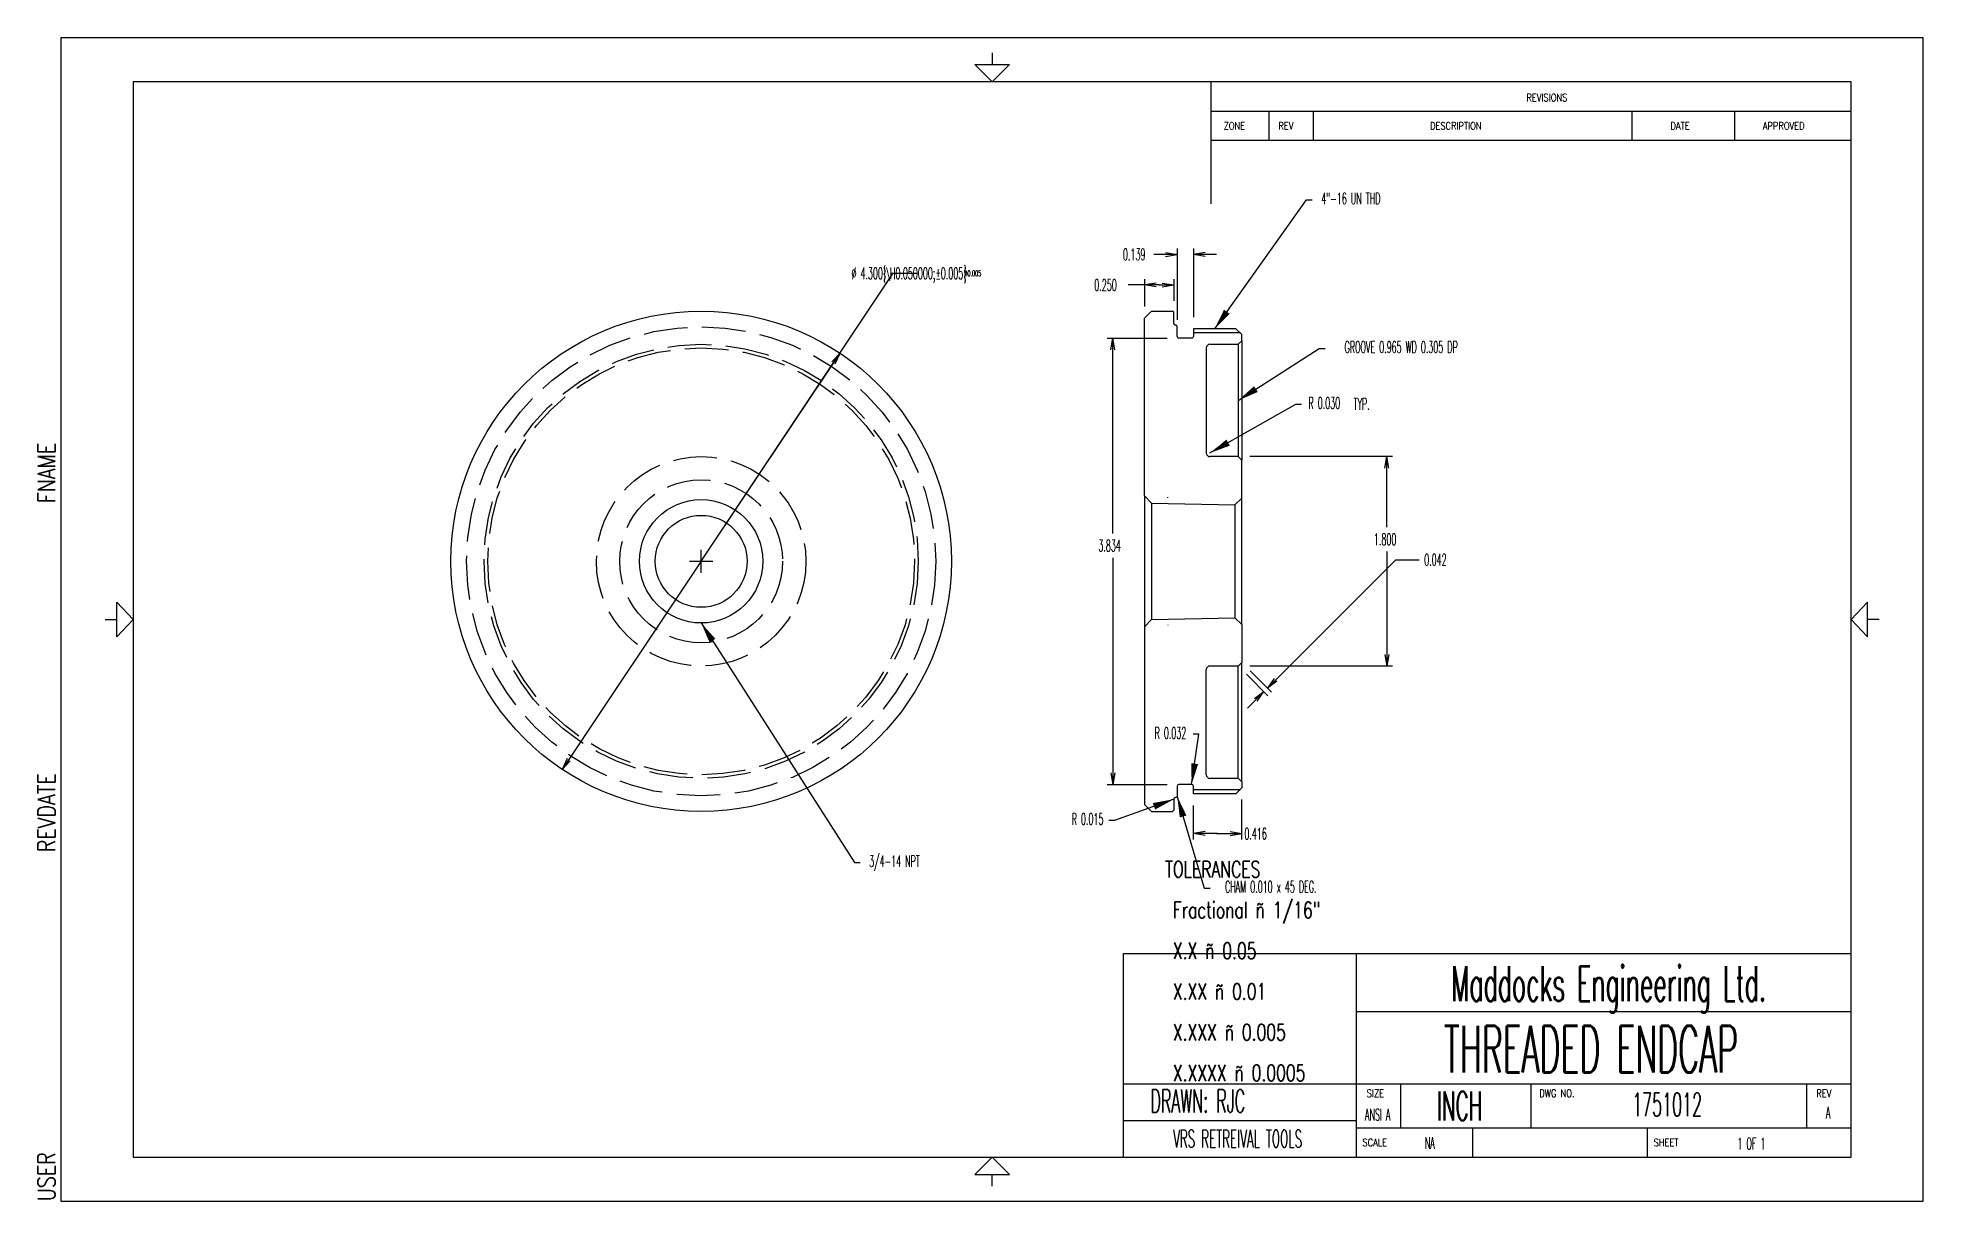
# Model space of a CAD drawing. Header units: inches. Extents: x -0.2 to 16, y 10 to 20.
import ezdxf
from ezdxf.enums import TextEntityAlignment as Align

# ---------------------------------------------------------------- set-up
doc = ezdxf.new("R2010")
doc.units = ezdxf.units.IN
doc.header["$MEASUREMENT"] = 0
doc.header["$PDMODE"] = 2
doc.header["$PDSIZE"] = 0.1
doc.linetypes.add('Continuous2', pattern=[0])
doc.linetypes.add('DASHED', pattern=[0.5, 0.375, -0.125])
doc.layers.add('Title Block', color=1, linetype='Continuous')
doc.styles.add('MCStick_A0.500000_S0.000000', font='Simplex', dxfattribs={"width": 0.5})
doc.styles.add('MCStick_A0.700000_S0.000000', font='Simplex', dxfattribs={"width": 0.7})
doc.styles.add('MCStick_A0.800000_S0.000000', font='Simplex', dxfattribs={"width": 0.8})
doc.dimstyles.get("Standard").update_dxf_attribs({"dimtxt": 0.18, "dimasz": 0.18, "dimexe": 0.18, "dimexo": 0.0625, "dimgap": 0.09, "dimtad": 0, "dimtih": 1, "dimtoh": 1, "dimdec": 4, "dimzin": 0, "dimdsep": 46, "dimtxsty": 'Standard', "dimcen": 0.09, "dimadec": 0, "dimazin": 0, "dimtfac": 1, "dimtdec": 4, "dimtofl": 0, "dimtmove": 0, "dimatfit": 3, "dimfxl": 1, "dimtolj": 1, "dimtzin": 0, "dimarcsym": 0})

msp = doc.modelspace()

# ---------------------------------------------------------------- linework, layer by layer
at = {"color": 3, "linetype": 'Continuous2', "lineweight": -3, "true_color": 0x00ff00}
for p, q in [((9.49, 18.153), (9.59, 18.137)), ((9.49, 18.153), (9.59, 18.137)), ((9.49, 18.153), (9.59, 18.137)), ((9.49, 18.153), (9.59, 18.137)), ((9.49, 18.153), (9.59, 18.137)), ((9.49, 18.153), (9.59, 18.137)), ((9.49, 18.153), (9.59, 18.137)), ((9.49, 18.153), (9.59, 18.137)), ((9.59, 18.187), (9.59, 17.576)), ((9.59, 18.187), (9.59, 17.576)), ((9.729, 18.187), (9.729, 17.598)), ((9.729, 18.187), (9.729, 17.598)), ((9.829, 18.153), (9.729, 18.137)), ((9.829, 18.153), (9.729, 18.137)), ((9.829, 18.153), (9.729, 18.137)), ((9.829, 18.153), (9.729, 18.137)), ((9.829, 18.153), (9.729, 18.137)), ((9.829, 18.153), (9.729, 18.137)), ((9.829, 18.153), (9.729, 18.137)), ((9.829, 18.153), (9.729, 18.137)), ((9.59, 18.137), (9.39, 18.137)), ((9.59, 18.137), (9.39, 18.137)), ((9.49, 18.12), (9.59, 18.137)), ((9.49, 18.12), (9.59, 18.137)), ((9.49, 18.12), (9.59, 18.137)), ((9.49, 18.12), (9.59, 18.137)), ((9.49, 18.12), (9.59, 18.137)), ((9.49, 18.12), (9.59, 18.137)), ((9.49, 18.12), (9.59, 18.137)), ((9.49, 18.12), (9.59, 18.137)), ((9.59, 18.137), (9.59, 18.137)), ((9.59, 18.137), (9.59, 18.137)), ((9.829, 18.12), (9.729, 18.137)), ((9.829, 18.12), (9.729, 18.137)), ((9.929, 18.137), (9.729, 18.137)), ((9.829, 18.12), (9.729, 18.137)), ((9.829, 18.12), (9.729, 18.137)), ((9.829, 18.12), (9.729, 18.137)), ((9.829, 18.12), (9.729, 18.137)), ((9.929, 18.137), (9.729, 18.137)), ((9.829, 18.12), (9.729, 18.137)), ((9.829, 18.12), (9.729, 18.137)), ((5.5, 15.5), (7.151, 17.975)), ((5.5, 15.5), (7.151, 17.975)), ((7.151, 17.975), (7.351, 17.975)), ((7.151, 17.975), (7.351, 17.975)), ((9.368, 17.875), (9.168, 17.875)), ((9.368, 17.875), (9.168, 17.875)), ((9.31, 17.925), (9.31, 17.69)), ((9.31, 17.925), (9.31, 17.69)), ((9.41, 17.891), (9.31, 17.875)), ((9.41, 17.891), (9.31, 17.875)), ((9.41, 17.891), (9.31, 17.875)), ((9.41, 17.891), (9.31, 17.875)), ((9.41, 17.891), (9.31, 17.875)), ((9.41, 17.891), (9.31, 17.875)), ((9.41, 17.891), (9.31, 17.875)), ((9.41, 17.891), (9.31, 17.875)), ((9.41, 17.858), (9.31, 17.875)), ((9.435, 17.875), (9.31, 17.875)), ((9.41, 17.858), (9.31, 17.875)), ((9.41, 17.858), (9.31, 17.875)), ((9.41, 17.858), (9.31, 17.875)), ((9.41, 17.858), (9.31, 17.875)), ((9.435, 17.875), (9.31, 17.875)), ((9.41, 17.858), (9.31, 17.875)), ((9.41, 17.858), (9.31, 17.875)), ((9.41, 17.858), (9.31, 17.875)), ((9.435, 17.875), (9.368, 17.875)), ((9.435, 17.875), (9.368, 17.875)), ((9.435, 17.875), (9.56, 17.875)), ((9.435, 17.875), (9.56, 17.875)), ((9.46, 17.891), (9.56, 17.875)), ((9.46, 17.891), (9.56, 17.875)), ((9.46, 17.891), (9.56, 17.875)), ((9.46, 17.891), (9.56, 17.875)), ((9.46, 17.891), (9.56, 17.875)), ((9.46, 17.891), (9.56, 17.875)), ((9.46, 17.891), (9.56, 17.875)), ((9.46, 17.891), (9.56, 17.875)), ((9.46, 17.858), (9.56, 17.875)), ((9.46, 17.858), (9.56, 17.875)), ((9.46, 17.858), (9.56, 17.875)), ((9.46, 17.858), (9.56, 17.875)), ((9.46, 17.858), (9.56, 17.875)), ((9.46, 17.858), (9.56, 17.875)), ((9.46, 17.858), (9.56, 17.875)), ((9.46, 17.858), (9.56, 17.875)), ((9.56, 17.925), (9.56, 17.74)), ((9.56, 17.925), (9.56, 17.74)), ((9.31, 17.59), (9.37, 17.65)), ((9.31, 16.062), (9.31, 17.59)), ((9.37, 17.65), (9.55, 17.65)), ((9.56, 17.64), (9.55, 17.65)), ((9.56, 17.545), (9.56, 17.64)), ((9.58, 17.53), (9.575, 17.53)), ((9.58, 17.53), (9.59, 17.52)), ((9.59, 17.432), (9.59, 17.52)), ((10.095, 17.498), (9.729, 17.498)), ((9.729, 17.498), (9.729, 17.432)), ((10.145, 17.448), (10.095, 17.498)), ((8.987, 17.417), (9.505, 17.417)), ((8.987, 17.417), (9.505, 17.417)), ((9.02, 17.317), (9.037, 17.417)), ((9.02, 17.317), (9.037, 17.417)), ((9.02, 17.317), (9.037, 17.417)), ((9.02, 17.317), (9.037, 17.417)), ((9.02, 17.317), (9.037, 17.417)), ((9.02, 17.317), (9.037, 17.417)), ((9.02, 17.317), (9.037, 17.417)), ((9.02, 17.317), (9.037, 17.417)), ((9.053, 17.317), (9.037, 17.417)), ((9.053, 17.317), (9.037, 17.417)), ((9.037, 15.74), (9.037, 17.417)), ((9.053, 17.317), (9.037, 17.417)), ((9.053, 17.317), (9.037, 17.417)), ((9.053, 17.317), (9.037, 17.417)), ((9.053, 17.317), (9.037, 17.417)), ((9.037, 15.74), (9.037, 17.417)), ((9.053, 17.317), (9.037, 17.417)), ((9.053, 17.317), (9.037, 17.417)), ((9.714, 17.417), (9.605, 17.417)), ((10.13, 17.463), (9.729, 17.463)), ((9.871, 17.365), (10.115, 17.365)), ((10.115, 17.365), (10.145, 17.395)), ((10.115, 17.365), (10.115, 16.4)), ((10.145, 17.395), (10.145, 17.448)), ((10.145, 17.395), (10.145, 16.37)), ((5.5, 15.5), (6.693, 17.288)), ((5.5, 15.5), (6.693, 17.288)), ((6.624, 17.215), (6.693, 17.288)), ((6.624, 17.215), (6.693, 17.288)), ((6.624, 17.215), (6.693, 17.288)), ((6.624, 17.215), (6.693, 17.288)), ((6.652, 17.196), (6.693, 17.288)), ((6.652, 17.196), (6.693, 17.288)), ((6.652, 17.196), (6.693, 17.288)), ((6.652, 17.196), (6.693, 17.288)), ((9.84, 17.334), (9.84, 16.431)), ((10.115, 16.4), (9.871, 16.4)), ((10.115, 16.4), (10.145, 16.37)), ((10.145, 16.044), (10.145, 16.37)), ((11.441, 16.4), (10.215, 16.4)), ((11.441, 16.4), (10.215, 16.4)), ((11.375, 16.3), (11.391, 16.4)), ((11.375, 16.3), (11.391, 16.4)), ((11.375, 16.3), (11.391, 16.4)), ((11.375, 16.3), (11.391, 16.4)), ((11.375, 16.3), (11.391, 16.4)), ((11.375, 16.3), (11.391, 16.4)), ((11.375, 16.3), (11.391, 16.4)), ((11.375, 16.3), (11.391, 16.4)), ((11.408, 16.3), (11.391, 16.4)), ((11.408, 16.3), (11.391, 16.4)), ((11.391, 15.794), (11.391, 16.4)), ((11.408, 16.3), (11.391, 16.4)), ((11.408, 16.3), (11.391, 16.4)), ((11.408, 16.3), (11.391, 16.4)), ((11.408, 16.3), (11.391, 16.4)), ((11.391, 15.794), (11.391, 16.4)), ((11.408, 16.3), (11.391, 16.4)), ((11.408, 16.3), (11.391, 16.4)), ((9.31, 16.062), (9.31, 14.938)), ((9.31, 16.062), (9.37, 16.001)), ((9.51, 16.045), (9.51, 16.05)), ((10.085, 15.985), (10.145, 16.044)), ((10.145, 14.956), (10.145, 16.044)), ((9.37, 16.001), (10.085, 15.985)), ((9.37, 16.001), (9.37, 14.999)), ((10.085, 15.985), (10.085, 15.015)), ((11.391, 15.585), (11.391, 14.6)), ((11.391, 15.585), (11.391, 14.6)), ((5.5, 15.5), (4.307, 13.712)), ((5.5, 15.5), (4.307, 13.712)), ((9.037, 15.531), (9.037, 13.583)), ((9.037, 15.531), (9.037, 13.583)), ((11.468, 15.513), (10.365, 14.41)), ((11.468, 15.513), (10.365, 14.41)), ((11.468, 15.513), (11.668, 15.513)), ((11.468, 15.513), (11.668, 15.513)), ((9.31, 14.938), (9.37, 14.999)), ((9.31, 14.938), (9.31, 13.41)), ((9.37, 14.999), (10.085, 15.015)), ((9.51, 14.955), (9.51, 14.95)), ((10.085, 15.015), (10.145, 14.956)), ((10.145, 14.956), (10.145, 14.63)), ((10.115, 14.6), (9.871, 14.6)), ((10.115, 14.6), (10.145, 14.63)), ((10.115, 13.635), (10.115, 14.6)), ((10.145, 13.605), (10.145, 14.63)), ((11.441, 14.6), (10.215, 14.6)), ((11.441, 14.6), (10.215, 14.6)), ((11.375, 14.7), (11.391, 14.6)), ((11.375, 14.7), (11.391, 14.6)), ((11.375, 14.7), (11.391, 14.6)), ((11.375, 14.7), (11.391, 14.6)), ((11.375, 14.7), (11.391, 14.6)), ((11.375, 14.7), (11.391, 14.6)), ((11.375, 14.7), (11.391, 14.6)), ((11.375, 14.7), (11.391, 14.6)), ((11.408, 14.7), (11.391, 14.6)), ((11.408, 14.7), (11.391, 14.6)), ((11.408, 14.7), (11.391, 14.6)), ((11.408, 14.7), (11.391, 14.6)), ((11.408, 14.7), (11.391, 14.6)), ((11.408, 14.7), (11.391, 14.6)), ((11.408, 14.7), (11.391, 14.6)), ((11.408, 14.7), (11.391, 14.6)), ((9.84, 13.666), (9.84, 14.569)), ((10.37, 14.345), (10.186, 14.529)), ((10.37, 14.345), (10.186, 14.529)), ((10.4, 14.375), (10.216, 14.559)), ((10.4, 14.375), (10.216, 14.559)), ((10.424, 14.492), (10.365, 14.41)), ((10.424, 14.492), (10.365, 14.41)), ((10.424, 14.492), (10.365, 14.41)), ((10.424, 14.492), (10.365, 14.41)), ((10.424, 14.492), (10.365, 14.41)), ((10.424, 14.492), (10.365, 14.41)), ((10.424, 14.492), (10.365, 14.41)), ((10.424, 14.492), (10.365, 14.41)), ((10.447, 14.469), (10.365, 14.41)), ((10.447, 14.469), (10.365, 14.41)), ((10.447, 14.469), (10.365, 14.41)), ((10.447, 14.469), (10.365, 14.41)), ((10.447, 14.469), (10.365, 14.41)), ((10.447, 14.469), (10.365, 14.41)), ((10.447, 14.469), (10.365, 14.41)), ((10.447, 14.469), (10.365, 14.41)), ((10.194, 14.239), (10.335, 14.38)), ((10.194, 14.239), (10.335, 14.38)), ((10.253, 14.321), (10.335, 14.38)), ((10.253, 14.321), (10.335, 14.38)), ((10.253, 14.321), (10.335, 14.38)), ((10.253, 14.321), (10.335, 14.38)), ((10.253, 14.321), (10.335, 14.38)), ((10.253, 14.321), (10.335, 14.38)), ((10.253, 14.321), (10.335, 14.38)), ((10.253, 14.321), (10.335, 14.38)), ((10.276, 14.298), (10.335, 14.38)), ((10.276, 14.298), (10.335, 14.38)), ((10.276, 14.298), (10.335, 14.38)), ((10.276, 14.298), (10.335, 14.38)), ((10.276, 14.298), (10.335, 14.38)), ((10.276, 14.298), (10.335, 14.38)), ((10.276, 14.298), (10.335, 14.38)), ((10.276, 14.298), (10.335, 14.38)), ((4.348, 13.804), (4.307, 13.712)), ((4.348, 13.804), (4.307, 13.712)), ((4.348, 13.804), (4.307, 13.712)), ((4.348, 13.804), (4.307, 13.712)), ((4.376, 13.785), (4.307, 13.712)), ((4.376, 13.785), (4.307, 13.712)), ((4.376, 13.785), (4.307, 13.712)), ((4.376, 13.785), (4.307, 13.712)), ((9.02, 13.683), (9.037, 13.583)), ((9.02, 13.683), (9.037, 13.583)), ((9.02, 13.683), (9.037, 13.583)), ((9.02, 13.683), (9.037, 13.583)), ((9.02, 13.683), (9.037, 13.583)), ((9.02, 13.683), (9.037, 13.583)), ((9.02, 13.683), (9.037, 13.583)), ((9.02, 13.683), (9.037, 13.583)), ((9.053, 13.683), (9.037, 13.583)), ((9.053, 13.683), (9.037, 13.583)), ((9.053, 13.683), (9.037, 13.583)), ((9.053, 13.683), (9.037, 13.583)), ((9.053, 13.683), (9.037, 13.583)), ((9.053, 13.683), (9.037, 13.583)), ((9.053, 13.683), (9.037, 13.583)), ((9.053, 13.683), (9.037, 13.583)), ((9.871, 13.635), (10.115, 13.635)), ((10.115, 13.635), (10.145, 13.605)), ((8.987, 13.583), (9.505, 13.583)), ((8.987, 13.583), (9.505, 13.583)), ((9.56, 13.455), (9.56, 13.36)), ((9.58, 13.47), (9.575, 13.47)), ((9.58, 13.47), (9.59, 13.48)), ((9.59, 13.568), (9.59, 13.48)), ((9.714, 13.583), (9.605, 13.583)), ((9.729, 13.502), (9.729, 13.568)), ((10.13, 13.537), (9.729, 13.537)), ((10.095, 13.502), (9.729, 13.502)), ((10.145, 13.552), (10.095, 13.502)), ((10.145, 13.605), (10.145, 13.552)), ((10.145, 13.11), (10.145, 13.452)), ((10.145, 13.11), (10.145, 13.452)), ((9.31, 13.41), (9.37, 13.35)), ((9.37, 13.35), (9.55, 13.35)), ((9.55, 13.35), (9.56, 13.36)), ((9.729, 13.11), (9.729, 13.402)), ((9.729, 13.11), (9.729, 13.402)), ((9.829, 13.177), (9.729, 13.16)), ((9.829, 13.177), (9.729, 13.16)), ((9.829, 13.177), (9.729, 13.16)), ((9.829, 13.177), (9.729, 13.16)), ((9.829, 13.177), (9.729, 13.16)), ((9.829, 13.177), (9.729, 13.16)), ((9.829, 13.177), (9.729, 13.16)), ((9.829, 13.177), (9.729, 13.16)), ((9.829, 13.144), (9.729, 13.16)), ((9.937, 13.16), (9.729, 13.16)), ((9.829, 13.144), (9.729, 13.16)), ((9.829, 13.144), (9.729, 13.16)), ((9.829, 13.144), (9.729, 13.16)), ((9.829, 13.144), (9.729, 13.16)), ((9.937, 13.16), (9.729, 13.16)), ((9.829, 13.144), (9.729, 13.16)), ((9.829, 13.144), (9.729, 13.16)), ((9.829, 13.144), (9.729, 13.16)), ((9.937, 13.16), (9.923, 13.16)), ((9.923, 13.16), (10.123, 13.16)), ((9.937, 13.16), (9.923, 13.16)), ((9.923, 13.16), (10.123, 13.16)), ((9.937, 13.16), (10.145, 13.16)), ((9.937, 13.16), (10.145, 13.16)), ((10.045, 13.177), (10.145, 13.16)), ((10.045, 13.177), (10.145, 13.16)), ((10.045, 13.177), (10.145, 13.16)), ((10.045, 13.177), (10.145, 13.16)), ((10.045, 13.177), (10.145, 13.16)), ((10.045, 13.177), (10.145, 13.16)), ((10.045, 13.177), (10.145, 13.16)), ((10.045, 13.177), (10.145, 13.16)), ((10.045, 13.144), (10.145, 13.16)), ((10.045, 13.144), (10.145, 13.16)), ((10.045, 13.144), (10.145, 13.16)), ((10.045, 13.144), (10.145, 13.16)), ((10.045, 13.144), (10.145, 13.16)), ((10.045, 13.144), (10.145, 13.16)), ((10.045, 13.144), (10.145, 13.16)), ((10.045, 13.144), (10.145, 13.16))]:
    msp.add_line(p, q, dxfattribs=at)
for radius in [2.15, 0.53, 0.395]:
    msp.add_circle((5.5, 15.5), radius, dxfattribs=at)
at = {"color": 3, "linetype": 'DASHED', "lineweight": -3, "true_color": 0x00ff00}
for radius in [2.015, 1.865, 1.834, 0.9, 0.7]:
    msp.add_circle((5.5, 15.5), radius, dxfattribs=at)
at = {"color": 3, "linetype": 'Continuous2', "lineweight": -3, "true_color": 0x00ff00}
for centre, radius, start, end in [((9.575, 17.545), 0.015, 180, 270), ((9.605, 17.432), 0.015, 180, 270), ((9.714, 17.432), 0.015, 270, 360), ((9.871, 17.334), 0.0312, 90, 180), ((9.871, 16.431), 0.0312, 180, 270), ((9.871, 14.569), 0.0312, 90, 180), ((9.871, 13.666), 0.0312, 180, 270), ((9.575, 13.455), 0.015, 90, 180), ((9.605, 13.568), 0.015, 90, 180), ((9.714, 13.568), 0.015, 360, 90)]:
    msp.add_arc(centre, radius, start, end, dxfattribs=at)
msp.add_point((5.5, 15.5), dxfattribs=at)
at = {"layer": 'Title Block', "color": 7, "linetype": 'Continuous2', "lineweight": -3, "true_color": 0xffffff}
for p, q in [((16, 20), (0, 20)), ((0, 20), (0, 10)), ((16, 10), (16, 20)), ((7.85, 19.77), (8.15, 19.77)), ((7.85, 19.77), (8, 19.62)), ((8, 19.87), (8, 19.77)), ((8.15, 19.77), (8, 19.62)), ((15.38, 19.62), (0.62, 19.62)), ((0.62, 19.62), (0.62, 10.38)), ((9.88, 19.62), (9.88, 18.573)), ((15.38, 10.38), (15.38, 19.62)), ((9.88, 19.37), (15.38, 19.37)), ((10.38, 19.12), (10.38, 19.37)), ((10.76, 19.12), (10.76, 19.37)), ((13.5, 19.12), (13.5, 19.37)), ((14.38, 19.12), (14.38, 19.37)), ((9.88, 19.12), (15.38, 19.12)), ((0.48, 14.85), (0.48, 15.15)), ((0.48, 15.15), (0.62, 15)), ((15.52, 15.15), (15.38, 15)), ((15.52, 14.85), (15.52, 15.15)), ((0.38, 15), (0.48, 15)), ((0.48, 14.85), (0.62, 15)), ((15.52, 14.85), (15.38, 15)), ((15.62, 15), (15.52, 15)), ((9.13, 12.13), (15.38, 12.13)), ((9.13, 10.38), (9.13, 12.13)), ((11.13, 10.38), (11.13, 12.13)), ((11.13, 11.63), (15.38, 11.63)), ((9.13, 11.01), (15.38, 11.01)), ((11.51, 10.63), (11.51, 11.01)), ((12.63, 10.63), (12.63, 11.01)), ((15, 10.63), (15, 11.01)), ((9.13, 10.695), (11.13, 10.695)), ((11.13, 10.63), (15.38, 10.63)), ((12.13, 10.38), (12.13, 10.63)), ((13.63, 10.38), (13.63, 10.63)), ((0.62, 10.38), (15.38, 10.38)), ((7.85, 10.23), (8, 10.38)), ((8.15, 10.23), (8, 10.38)), ((7.85, 10.23), (8.15, 10.23)), ((8, 10.13), (8, 10.23)), ((0, 10), (16, 10))]:
    msp.add_line(p, q, dxfattribs=at)

# ---------------------------------------------------------------- texts
at = {"color": 3, "linetype": 'Continuous2', "lineweight": -3, "true_color": 0x00ff00, "style": 'MCStick_A0.500000_S0.000000', "width": 0.5}
for s, height, p in [('4"-16 UN THD', 0.1, (11.082, 18.618)), ('GROOVE 0.965 WD 0.305 DP', 0.1, (11.514, 17.341)), ('R 0.030', 0.1, (10.854, 16.861)), ('TYP.', 0.1, (11.174, 16.852)), ('R 0.032', 0.1, (9.532, 14.025)), ('R 0.015', 0.1, (8.82, 13.285)), ('3/4-14 NPT', 0.1, (7.161, 12.923)), ('CHAM 0.010 x 45 DEG.', 0.1, (10.394, 12.703)), ('Maddocks Engineering Ltd.', 0.3, (13.298, 11.871)), ('THREADED ENDCAP', 0.4, (13.145, 11.308)), ('DRAWN: RJC', 0.2, (9.767, 10.862)), ('INCH', 0.25, (12.017, 10.82)), ('1751012', 0.2, (13.799, 10.832)), ('ANSI A', 0.1, (11.313, 10.745)), ('A', 0.1, (15.184, 10.763)), ('VRS RETREIVAL TOOLS', 0.15, (10.109, 10.538)), ('NA', 0.1, (11.761, 10.502)), ('1 OF 1', 0.1, (14.523, 10.496))]:
    msp.add_text(s, height=height, dxfattribs=at).set_placement(p, align=Align.MIDDLE_CENTER)
for s, height, p in [('0.139', 0.1, (9.124, 18.087)), ('0.139', 0.1, (9.124, 18.087)), ('%%C 4.300{\\H0.050000;%%P0.005}', 0.1, (6.792, 17.925)), ('%%C 4.300{\\H0.050000;%%P0.005}', 0.1, (6.792, 17.925)), ('ñ0.005', 0.05, (7.763, 17.95)), ('ñ0.005', 0.05, (7.763, 17.95)), ('0.250', 0.1, (8.878, 17.825)), ('0.250', 0.1, (8.878, 17.825)), ('1.800', 0.1, (11.28, 15.639)), ('1.800', 0.1, (11.28, 15.639)), ('3.834', 0.1, (8.913, 15.585)), ('3.834', 0.1, (8.913, 15.585)), ('0.042', 0.1, (11.712, 15.463)), ('0.042', 0.1, (11.712, 15.463)), ('0.416', 0.1, (10.167, 13.11)), ('0.416', 0.1, (10.167, 13.11))]:
    msp.add_text(s, height=height, dxfattribs=at).set_placement(p)
at = {"color": 3, "linetype": 'Continuous2', "lineweight": -3, "true_color": 0x00ff00, "style": 'MCStick_A0.800000_S0.000000', "width": 0.8}
for s, p in [('FNAME', (-0.05, 16)), ('FNAME', (-0.05, 16)), ('REVDATE', (-0.05, 13)), ('REVDATE', (-0.05, 13)), ('USER', (-0.05, 10)), ('USER', (-0.05, 10))]:
    msp.add_text(s, height=0.15, rotation=90, dxfattribs=at).set_placement(p)
at = {"color": 3, "linetype": 'Continuous2', "lineweight": -3, "true_color": 0x00ff00, "insert": (9.486, 11.033), "char_height": 0.14, "width": 1.87053, "attachment_point": 7, "line_spacing_factor": 0.75, "style": 'MCStick_A0.700000_S0.000000'}
msp.add_mtext('TOLERANCES^M\\P Fractional ñ 1/16"^M\\P X.X ñ 0.05^M\\P X.XX ñ 0.01^M\\P X.XXX ñ 0.005^M\\P X.XXXX ñ 0.0005', dxfattribs=at)
at = {"layer": 'Title Block', "color": 7, "linetype": 'Continuous2', "lineweight": -3, "true_color": 0xffffff, "style": 'MCStick_A0.800000_S0.000000', "width": 0.8}
for s, p in [('REVISIONS', (12.59, 19.453)), ('ZONE', (9.989, 19.21)), ('REV', (10.46, 19.21)), ('DESCRIPTION', (11.762, 19.21)), ('DATE', (13.828, 19.21)), ('APPROVED', (14.621, 19.21)), ('SIZE', (11.218, 10.896)), ('DWG NO.', (12.701, 10.896)), ('REV', (15.081, 10.896)), ('SCALE', (11.182, 10.473)), ('SHEET', (13.683, 10.473))]:
    msp.add_text(s, height=0.065, dxfattribs=at).set_placement(p)

# ---------------------------------------------------------------- leaders
at = {"color": 3, "linetype": 'Continuous2', "lineweight": -3, "true_color": 0x00ff00}
for points in [[(9.912, 17.498), (10.7, 18.607), (10.75, 18.607)], [(10.115, 16.883), (10.81, 17.33), (10.86, 17.33)], [(9.871, 16.431), (10.609, 16.85), (10.659, 16.85)], [(5.5, 14.97), (6.817, 12.912), (6.867, 12.912)], [(9.714, 13.583), (9.777, 14.014), (9.727, 14.014)], [(9.56, 13.455), (9.052, 13.274), (9.002, 13.274)], [(9.59, 13.48), (9.822, 12.692), (9.872, 12.692)]]:
    msp.add_leader(points, dimstyle='Standard', dxfattribs=at)

doc.saveas('drawing.dxf')
